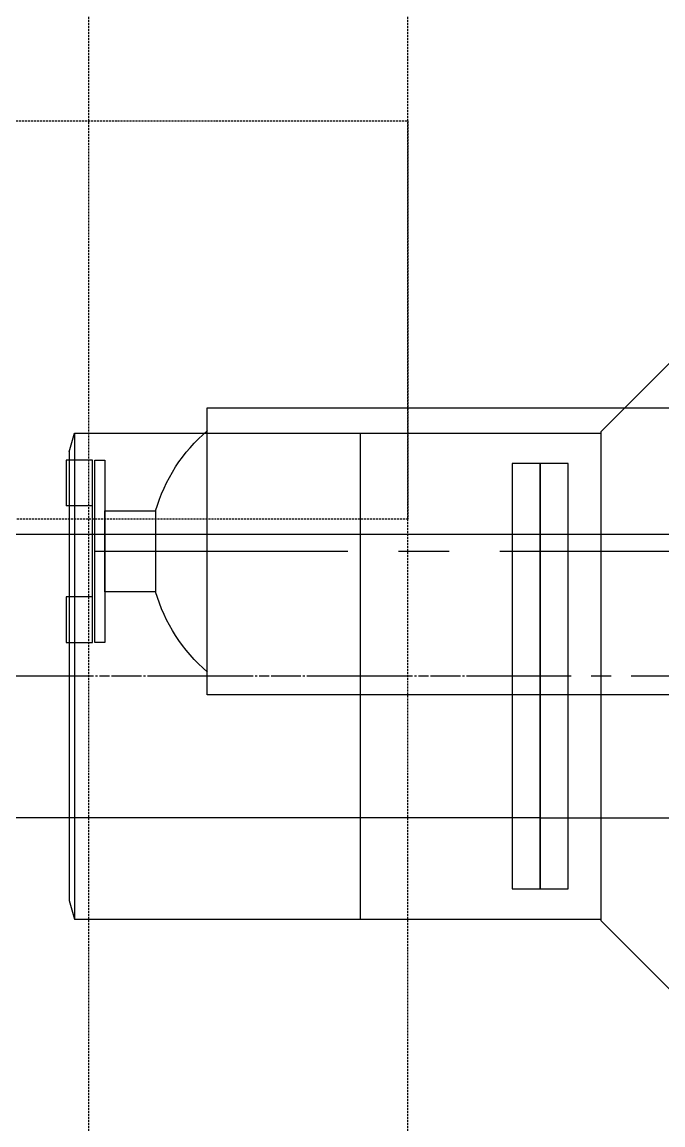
# Model space of a CAD drawing. Extents: x 0 to 160756, y 0 to 229247.
# Drawn here: x 67352 to 68155, y 96615 to 97999 of the extents above; entities that cross this region are included whole.
import ezdxf
from ezdxf.xclip import XClip

# ---------------------------------------------------------------- set-up
doc = ezdxf.new("R2010")
doc.units = 0
doc.header["$LTSCALE"] = 10
doc.header["$XCLIPFRAME"] = 2
for name, pattern in [('H12設備棟3F$0$HIDDEN', [0.375, 0.25, -0.125]), ('XCM7P30CDA$0$F22P2-CDA-07-C10-00$0$CENTER', [50.8, 31.75, -6.35, 6.35, -6.35]), ('XCM7P30CDA-200K$0$F22P2-CDA-07-C10-00$0$CENTER', [50.8, 31.75, -6.35, 6.35, -6.35]), ('XCM7Q30CDA-200K$0$xCUP-L40-M03-HVAC-EQ$0$xCUP-L40-M03-HVAC-EQ$0$XCUP-L40-HVAC-EQ$0$CENTER', [2, 1.25, -0.25, 0.25, -0.25])]:
    doc.linetypes.add(name, pattern=pattern)
for name, color, linetype in [('H12設備棟3F$0$ARC-BEAM', 252, 'H12設備棟3F$0$HIDDEN'), ('XCM7P30CDA$0$C.CDA.Silencer', 252, 'Continuous'), ('XCM7P30CDA-200K$0$C.CDA.Silencer', 3, 'Continuous'), ('XCM7Q30CDA-200K$0$xCUP-L40-M03-HVAC-EQ$0$xCUP-L40-M03-HVAC-EQ$0$XCUP-L40-HVAC-EQ$0$Center', 1, 'XCM7Q30CDA-200K$0$xCUP-L40-M03-HVAC-EQ$0$xCUP-L40-M03-HVAC-EQ$0$XCUP-L40-HVAC-EQ$0$CENTER')]:
    doc.layers.add(name, color=color, linetype=linetype)
doc.layers.add('XCM7Q30CDA-200K$0$xCUP-L40-M03-HVAC-EQ$0$xCUP-L40-M03-HVAC-EQ$0$XCUP-L40-HVAC-EQ$0$XCUP-L40-HVAC-機房EQ$0$U-CDA-EQ', color=3, linetype='Continuous', lineweight=25)

# ---------------------------------------------------------------- blocks, each defined once
blk = doc.blocks.new('H12設備棟3F')
at = {"layer": 'H12設備棟3F$0$ARC-BEAM'}
for p, q in [((67435.2, 95250.3), (67435.2, 99200.3)), ((67835.2, 95250.3), (67835.2, 99200.3)), ((61835.2, 97875.3), (67835.2, 97875.3)), ((67835.2, 97875.3), (67835.2, 97375.3)), ((67835.2, 97375.3), (61835.2, 97375.3))]:
    blk.add_line(p, q, dxfattribs=at)
blk = doc.blocks.new('XCM7P30CDA-200K$0$F22P2-CDA-07-C10-00$0$FlangeSide-11.43x150LB')
for p, q in [((-3.3, 11.45), (-3.3, 5.715)), ((0, 11.45), (-3.3, 11.45)), ((0, -11.45), (0, 11.45)), ((0, 5.715), (-3.3, 5.715)), ((0, -5.715), (-3.3, -5.715)), ((-3.3, -5.715), (-3.3, -11.45)), ((-3.3, -11.45), (0, -11.45))]:
    blk.add_line(p, q)
blk = doc.blocks.new('XCM7P30CDA-200K$0$F22P2-CDA-07-C10-00$0$silencer-C950')
at = {"color": 0, "linetype": 'ByBlock'}
for points in [[(141.2, 180), (141.2, -180), (2043.2, -180), (2043.2, 180)], [(0, 114.5), (0, -114.5), (12.7, -114.5), (12.7, 114.5)], [(12.7, 50.8), (12.7, -50.8), (76.2, -50.8), (76.2, 50.8)]]:
    blk.add_lwpolyline(points, close=True, dxfattribs=at)
at = {"color": 8, "linetype": 'XCM7P30CDA-200K$0$F22P2-CDA-07-C10-00$0$CENTER'}
blk.add_lwpolyline([(0, 0), (2195.4, 0)], dxfattribs=at)
at = {"color": 0, "linetype": 'ByBlock'}
for centre, start, end in [((278.4, -8.4), 130.6293, 163.6877), ((278.4, 8.4), 196.3123, 229.3707)]:
    blk.add_arc(centre, 210.6, start, end, dxfattribs=at)
blk = doc.blocks.new('XCM7P30CDA-200K')
at = {"layer": 'XCM7P30CDA-200K$0$C.CDA.Silencer', "linetype": 'ByBlock', "xscale": -1, "rotation": 180}
blk.add_blockref('XCM7P30CDA-200K$0$F22P2-CDA-07-C10-00$0$silencer-C950', (67442.7, 97335.1), dxfattribs=at)
at = {"layer": 'XCM7P30CDA-200K$0$C.CDA.Silencer', "linetype": 'ByBlock', "xscale": 10, "yscale": 10, "zscale": 10}
blk.add_blockref('XCM7P30CDA-200K$0$F22P2-CDA-07-C10-00$0$FlangeSide-11.43x150LB', (67439.7, 97335.1), dxfattribs=at)
blk = doc.blocks.new('XCM7Q30CDA-200K$0$xCUP-L40-M03-HVAC-EQ$0$xCUP-L40-M03-HVAC-EQ$0$XCUP-L40-HVAC-EQ$0$IR-CDA-Inlet-Filter-Top01')
at = {"color": 0, "linetype": 'ByBlock'}
for p, q in [((-45.7, -30.7), (-30.7, -45.7)), ((30.7, -45.7), (45.7, -30.7)), ((30.7, -45.7), (-30.7, -45.7)), ((-30.49, -111.73), (-30.49, -45.7)), ((30.49, -111.73), (30.49, -45.7)), ((30.49, -75.87), (-30.35, -75.87)), ((-30.49, -111.73), (30.49, -111.73)), ((-28.16, -112.39), (-30.49, -111.73)), ((28.16, -112.39), (30.49, -111.73)), ((-28.16, -112.39), (28.16, -112.39))]:
    blk.add_line(p, q, dxfattribs=at)
at = {"layer": 'XCM7Q30CDA-200K$0$xCUP-L40-M03-HVAC-EQ$0$xCUP-L40-M03-HVAC-EQ$0$XCUP-L40-HVAC-EQ$0$Center'}
blk.add_line((0, 50.56), (0, -120.57), dxfattribs=at)
blk = doc.blocks.new('XCM7Q30CDA-200K$0$xCUP-L40-M03-HVAC-EQ$0$xCUP-L40-M03-HVAC-EQ$0$XCUP-L40-HVAC-EQ$0$LRElbowUp-35.56')
for p, q in [((53.34, 17.78), (0, 17.78)), ((53.34, -17.78), (53.34, 17.78)), ((0, -17.78), (53.34, -17.78))]:
    blk.add_line(p, q)
blk.add_circle((0, 0), 17.78)
blk = doc.blocks.new('XCM7Q30CDA-200K$0$xCUP-L40-M03-HVAC-EQ$0$xCUP-L40-M03-HVAC-EQ$0$XCUP-L40-HVAC-EQ$0$C700')
at = {"color": 1, "linetype": 'XCM7Q30CDA-200K$0$xCUP-L40-M03-HVAC-EQ$0$xCUP-L40-M03-HVAC-EQ$0$XCUP-L40-HVAC-EQ$0$CENTER', "lineweight": -3}
blk.add_line((-326.4, -2886.5), (-326.4, -1596.1), dxfattribs=at)
at = {"color": 0, "linetype": 'ByBlock', "lineweight": -3}
for p, q in [((-504.2, -2886.5), (-504.2, -2103.6)), ((-148.6, -2886.5), (-148.6, -2103.6)), ((-504.2, -2886.5), (-148.6, -2886.5))]:
    blk.add_line(p, q, dxfattribs=at)
at = {"color": 0, "linetype": 'ByBlock'}
for p, q in [((-608, -2295.9), (-631.3, -2302.6)), ((-44.9, -2295.9), (-608, -2295.9)), ((-44.9, -2295.9), (-21.5, -2302.6)), ((-631.3, -2302.6), (-631.3, -2962.9)), ((-21.5, -2302.6), (-21.5, -2962.9)), ((-633.4, -2962.9), (-783.4, -3112.9)), ((130.6, -3112.9), (-19.4, -2962.9))]:
    blk.add_line(p, q, dxfattribs=at)
at = {"color": 0, "linetype": 'ByBlock', "lineweight": -3}
for points in [[(-593.1, -2886.5), (-59.7, -2886.5), (-59.7, -2851.5), (-593.1, -2851.5)], [(-593.1, -2921.5), (-59.7, -2921.5), (-59.7, -2886.5), (-593.1, -2886.5)]]:
    blk.add_lwpolyline(points, close=True, dxfattribs=at)
at = {"xscale": 10, "yscale": 10, "zscale": 10}
for name, rotation in [('XCM7Q30CDA-200K$0$xCUP-L40-M03-HVAC-EQ$0$xCUP-L40-M03-HVAC-EQ$0$XCUP-L40-HVAC-EQ$0$IR-CDA-Inlet-Filter-Top01', 179.9999999999999), ('XCM7Q30CDA-200K$0$xCUP-L40-M03-HVAC-EQ$0$xCUP-L40-M03-HVAC-EQ$0$XCUP-L40-HVAC-EQ$0$LRElbowUp-35.56', 89.99999999999999)]:
    blk.add_blockref(name, (-326.4, -3419.9), dxfattribs=dict(at, rotation=rotation))
blk = doc.blocks.new('XCM7Q30CDA-200K')
at = {"layer": 'XCM7Q30CDA-200K$0$xCUP-L40-M03-HVAC-EQ$0$xCUP-L40-M03-HVAC-EQ$0$XCUP-L40-HVAC-EQ$0$XCUP-L40-HVAC-機房EQ$0$U-CDA-EQ', "rotation": 90}
blk.add_blockref('XCM7Q30CDA-200K$0$xCUP-L40-M03-HVAC-EQ$0$xCUP-L40-M03-HVAC-EQ$0$XCUP-L40-HVAC-EQ$0$C700', (65114.8, 97504.8), dxfattribs=at)
blk = doc.blocks.new('XCM7P30CDA$0$F22P2-CDA-07-C10-00$0$FlangeSide-11.43x150LB')
for p, q in [((-3.3, 11.45), (-3.3, 5.715)), ((0, 11.45), (-3.3, 11.45)), ((0, -11.45), (0, 11.45)), ((0, 5.715), (-3.3, 5.715)), ((0, -5.715), (-3.3, -5.715)), ((-3.3, -5.715), (-3.3, -11.45)), ((-3.3, -11.45), (0, -11.45))]:
    blk.add_line(p, q)
blk = doc.blocks.new('XCM7P30CDA$0$F22P2-CDA-07-C10-00$0$silencer-C950')
at = {"color": 0, "linetype": 'ByBlock'}
for points in [[(141.2, 180), (141.2, -180), (2043.2, -180), (2043.2, 180)], [(0, 114.5), (0, -114.5), (12.7, -114.5), (12.7, 114.5)], [(12.7, 50.8), (12.7, -50.8), (76.2, -50.8), (76.2, 50.8)]]:
    blk.add_lwpolyline(points, close=True, dxfattribs=at)
at = {"color": 8, "linetype": 'XCM7P30CDA$0$F22P2-CDA-07-C10-00$0$CENTER'}
blk.add_lwpolyline([(0, 0), (2195.4, 0)], dxfattribs=at)
at = {"color": 0, "linetype": 'ByBlock'}
for centre, start, end in [((278.4, -8.4), 130.6293, 163.6877), ((278.4, 8.4), 196.3123, 229.3707)]:
    blk.add_arc(centre, 210.6, start, end, dxfattribs=at)
blk = doc.blocks.new('XCM7P30CDA')
at = {"layer": 'XCM7P30CDA$0$C.CDA.Silencer', "linetype": 'ByBlock', "xscale": -1, "rotation": 180}
blk.add_blockref('XCM7P30CDA$0$F22P2-CDA-07-C10-00$0$silencer-C950', (67442.7, 97335.1), dxfattribs=at)
at = {"layer": 'XCM7P30CDA$0$C.CDA.Silencer', "linetype": 'ByBlock', "xscale": 10, "yscale": 10, "zscale": 10}
blk.add_blockref('XCM7P30CDA$0$F22P2-CDA-07-C10-00$0$FlangeSide-11.43x150LB', (67439.7, 97335.1), dxfattribs=at)

msp = doc.modelspace()

# ---------------------------------------------------------------- block references
for name in ['XCM7P30CDA', 'XCM7P30CDA-200K', 'XCM7Q30CDA-200K']:
    msp.add_blockref(name, (0, 0))
ref = msp.add_blockref('H12設備棟3F', (0, 0))
XClip(ref).set_block_clipping_path([(52480.8428845762, 60066.8604644329), (84559.6547477046, 105824.4625800119)])

doc.saveas('drawing.dxf')
